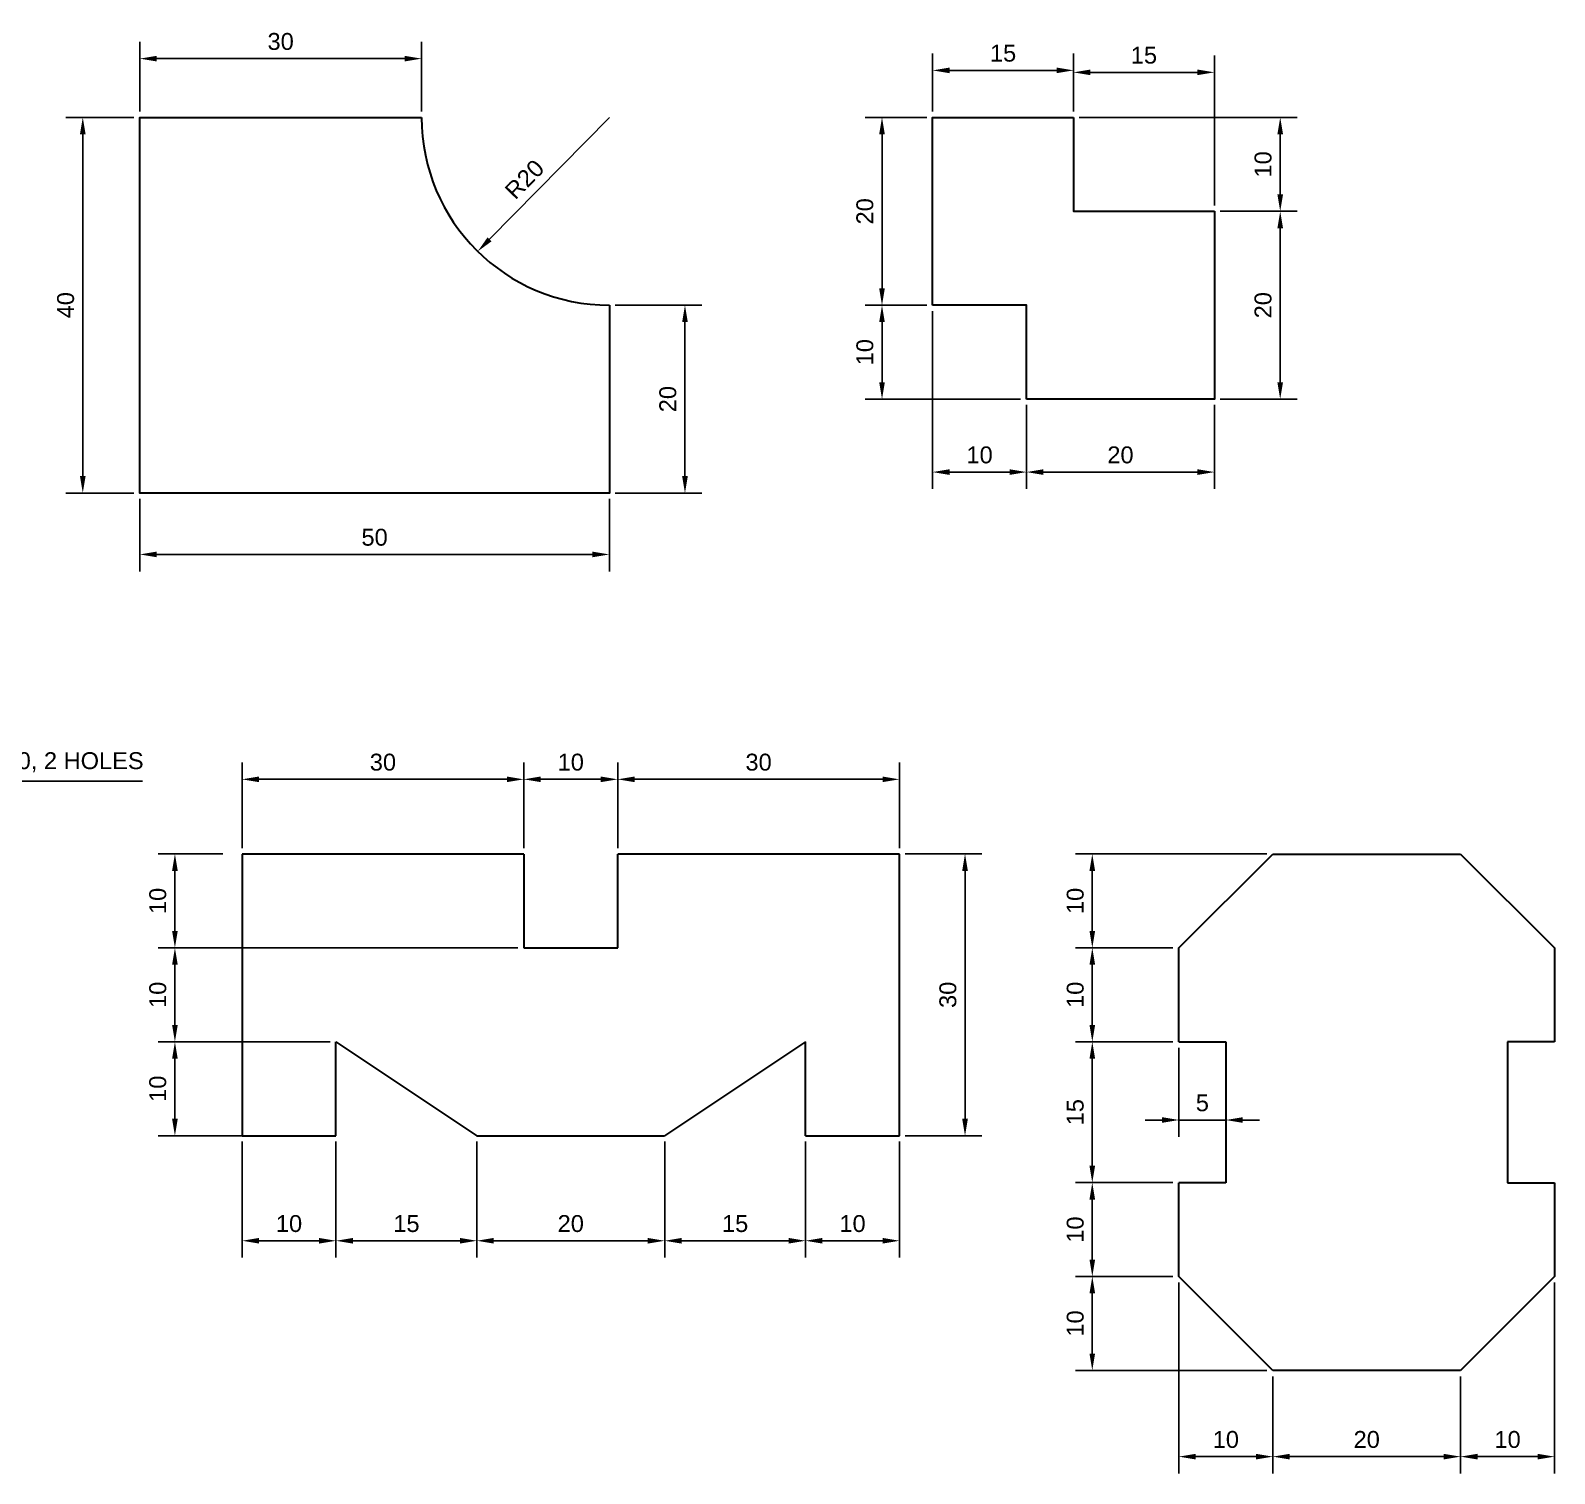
# Model space of a CAD drawing. Header units: millimetres. Extents: x -1380 to -1123, y 430 to 584.
# Drawn here: x -1285.4 to -1123.1, y 430.2 to 583.8 of the extents above; entities that cross this region are included whole.
import ezdxf

# ---------------------------------------------------------------- set-up
doc = ezdxf.new("R2010")
doc.units = ezdxf.units.MM
doc.header["$MEASUREMENT"] = 0
doc.styles.get("Standard").update_dxf_attribs({"font": 'arial.ttf'})
doc.dimstyles.get("Standard").update_dxf_attribs({"dimscale": 10, "dimtxt": 0.18, "dimasz": 0.18, "dimexe": 0.18, "dimexo": 0.0625, "dimgap": 0.09, "dimtad": 1, "dimtoh": 1, "dimdec": 4, "dimdsep": 46, "dimtxsty": 'Standard', "dimcen": 0.09, "dimadec": 0, "dimazin": 0, "dimtfac": 1, "dimtdec": 4, "dimtmove": 0, "dimatfit": 3, "dimfxl": 1, "dimtolj": 1, "dimtzin": 0, "dimarcsym": 0})

# ---------------------------------------------------------------- blocks, each defined once
blk = doc.blocks.new('*D6')
at = {"color": 0, "lineweight": -2, "transparency": 16777216}
for p, q in [((-1273.76, 533.95), (-1273.76, 526.23)), ((-1223.76, 533.95), (-1223.76, 526.23)), ((-1225.56, 528.03), (-1271.96, 528.03))]:
    blk.add_line(p, q, dxfattribs=at)
at = {"color": 0, "transparency": 16777216}
for points in [[(-1271.96, 528.33), (-1271.96, 527.73), (-1273.76, 528.03)], [(-1225.56, 528.33), (-1225.56, 527.73), (-1223.76, 528.03)]]:
    blk.add_solid(points, dxfattribs=at)
at = {"layer": 'Defpoints', "color": 0, "transparency": 16777216}
for p in [(-1273.76, 534.57), (-1223.76, 534.57), (-1273.76, 528.03)]:
    blk.add_point(p, dxfattribs=at)
at = {"color": 0, "transparency": 16777216, "insert": (-1248.76, 529.85), "char_height": 1.8, "attachment_point": 5}
blk.add_mtext('\\A1;50', dxfattribs=at)
blk = doc.blocks.new('*D7')
at = {"color": 0, "lineweight": -2, "transparency": 16777216}
for p, q in [((-1274.38, 574.57), (-1281.63, 574.57)), ((-1279.83, 536.37), (-1279.83, 572.77)), ((-1274.38, 534.57), (-1281.63, 534.57))]:
    blk.add_line(p, q, dxfattribs=at)
at = {"color": 0, "transparency": 16777216}
for points in [[(-1280.13, 572.77), (-1279.53, 572.77), (-1279.83, 574.57)], [(-1280.13, 536.37), (-1279.53, 536.37), (-1279.83, 534.57)]]:
    blk.add_solid(points, dxfattribs=at)
at = {"layer": 'Defpoints', "color": 0, "transparency": 16777216}
for p in [(-1279.83, 574.57), (-1273.76, 574.57), (-1273.76, 534.57)]:
    blk.add_point(p, dxfattribs=at)
at = {"color": 0, "transparency": 16777216, "insert": (-1281.65, 554.57), "char_height": 1.8, "attachment_point": 5, "rotation": 90}
blk.add_mtext('\\A1;40', dxfattribs=at)
blk = doc.blocks.new('*D8')
at = {"color": 0, "lineweight": -2, "transparency": 16777216}
for p, q in [((-1273.76, 575.2), (-1273.76, 582.63)), ((-1243.76, 575.2), (-1243.76, 582.63)), ((-1271.96, 580.83), (-1245.56, 580.83))]:
    blk.add_line(p, q, dxfattribs=at)
at = {"color": 0, "transparency": 16777216}
for points in [[(-1271.96, 581.13), (-1271.96, 580.53), (-1273.76, 580.83)], [(-1245.56, 581.13), (-1245.56, 580.53), (-1243.76, 580.83)]]:
    blk.add_solid(points, dxfattribs=at)
at = {"layer": 'Defpoints', "color": 0, "transparency": 16777216}
for p in [(-1243.76, 580.83), (-1273.76, 574.57), (-1243.76, 574.57)]:
    blk.add_point(p, dxfattribs=at)
at = {"color": 0, "transparency": 16777216, "insert": (-1258.76, 582.65), "char_height": 1.8, "attachment_point": 5}
blk.add_mtext('\\A1;30', dxfattribs=at)
blk = doc.blocks.new('*D9')
at = {"color": 0, "lineweight": -2, "transparency": 16777216}
for p, q in [((-1223.13, 554.57), (-1213.91, 554.57)), ((-1215.71, 552.77), (-1215.71, 536.37)), ((-1223.13, 534.57), (-1213.91, 534.57))]:
    blk.add_line(p, q, dxfattribs=at)
at = {"color": 0, "transparency": 16777216}
for points in [[(-1216.01, 552.77), (-1215.41, 552.77), (-1215.71, 554.57)], [(-1216.01, 536.37), (-1215.41, 536.37), (-1215.71, 534.57)]]:
    blk.add_solid(points, dxfattribs=at)
at = {"layer": 'Defpoints', "color": 0, "transparency": 16777216}
for p in [(-1223.76, 554.57), (-1223.76, 534.57), (-1215.71, 534.57)]:
    blk.add_point(p, dxfattribs=at)
at = {"color": 0, "transparency": 16777216, "insert": (-1217.53, 544.57), "char_height": 1.8, "attachment_point": 5, "rotation": 90}
blk.add_mtext('\\A1;20', dxfattribs=at)
blk = doc.blocks.new('*D10')
at = {"color": 0, "lineweight": -2, "transparency": 16777216}
blk.add_line((-1223.76, 574.57), (-1236.51, 561.59), dxfattribs=at)
at = {"color": 0, "transparency": 16777216}
blk.add_solid([(-1236.73, 561.8), (-1236.3, 561.38), (-1237.78, 560.3)], dxfattribs=at)
at = {"layer": 'Defpoints', "color": 0, "transparency": 16777216}
for p in [(-1223.76, 574.57), (-1237.78, 560.3)]:
    blk.add_point(p, dxfattribs=at)
at = {"color": 0, "transparency": 16777216, "insert": (-1232.79, 567.97), "char_height": 1.8, "attachment_point": 5, "rotation": 45.504}
blk.add_mtext('\\A1;R20', dxfattribs=at)
blk = doc.blocks.new('*D12')
at = {"color": 0, "lineweight": -2, "transparency": 16777216}
for p, q in [((-1189.97, 574.57), (-1196.53, 574.57)), ((-1194.73, 572.77), (-1194.73, 556.37)), ((-1189.97, 554.57), (-1196.53, 554.57))]:
    blk.add_line(p, q, dxfattribs=at)
at = {"color": 0, "lineweight": 0, "transparency": 16777216}
for points in [[(-1195.03, 572.77), (-1194.43, 572.77), (-1194.73, 574.57)], [(-1195.03, 556.37), (-1194.43, 556.37), (-1194.73, 554.57)]]:
    blk.add_solid(points, dxfattribs=at)
at = {"layer": 'Defpoints', "color": 0, "lineweight": 0, "transparency": 16777216}
for p in [(-1189.34, 574.57), (-1194.73, 554.57), (-1189.34, 554.57)]:
    blk.add_point(p, dxfattribs=at)
at = {"color": 0, "lineweight": 0, "transparency": 16777216, "insert": (-1196.55, 564.57), "char_height": 1.8, "attachment_point": 5, "rotation": 90}
blk.add_mtext('\\A1;20', dxfattribs=at)
blk = doc.blocks.new('*D13')
at = {"color": 0, "lineweight": -2, "transparency": 16777216}
for p, q in [((-1189.97, 554.57), (-1196.53, 554.57)), ((-1194.73, 552.77), (-1194.73, 546.37)), ((-1179.97, 544.57), (-1196.53, 544.57))]:
    blk.add_line(p, q, dxfattribs=at)
at = {"color": 0, "lineweight": 0, "transparency": 16777216}
for points in [[(-1195.03, 552.77), (-1194.43, 552.77), (-1194.73, 554.57)], [(-1195.03, 546.37), (-1194.43, 546.37), (-1194.73, 544.57)]]:
    blk.add_solid(points, dxfattribs=at)
at = {"layer": 'Defpoints', "color": 0, "lineweight": 0, "transparency": 16777216}
for p in [(-1189.34, 554.57), (-1194.73, 544.57), (-1179.34, 544.57)]:
    blk.add_point(p, dxfattribs=at)
at = {"color": 0, "lineweight": 0, "transparency": 16777216, "insert": (-1196.55, 549.57), "char_height": 1.8, "attachment_point": 5, "rotation": 90}
blk.add_mtext('\\A1;10', dxfattribs=at)
blk = doc.blocks.new('*D14')
at = {"color": 0, "lineweight": -2, "transparency": 16777216}
for p, q in [((-1189.34, 575.2), (-1189.34, 581.38)), ((-1174.34, 575.2), (-1174.34, 581.38)), ((-1187.54, 579.58), (-1176.14, 579.58))]:
    blk.add_line(p, q, dxfattribs=at)
at = {"color": 0, "lineweight": 0, "transparency": 16777216}
for points in [[(-1187.54, 579.88), (-1187.54, 579.28), (-1189.34, 579.58)], [(-1176.14, 579.88), (-1176.14, 579.28), (-1174.34, 579.58)]]:
    blk.add_solid(points, dxfattribs=at)
at = {"layer": 'Defpoints', "color": 0, "lineweight": 0, "transparency": 16777216}
for p in [(-1174.34, 579.58), (-1189.34, 574.57), (-1174.34, 574.57)]:
    blk.add_point(p, dxfattribs=at)
at = {"color": 0, "lineweight": 0, "transparency": 16777216, "insert": (-1181.84, 581.4), "char_height": 1.8, "attachment_point": 5}
blk.add_mtext('\\A1;15', dxfattribs=at)
blk = doc.blocks.new('*D15')
at = {"color": 0, "lineweight": -2, "transparency": 16777216}
for p, q in [((-1174.34, 576.13), (-1174.34, 581.17)), ((-1159.34, 565.2), (-1159.34, 581.17)), ((-1172.54, 579.37), (-1161.14, 579.37))]:
    blk.add_line(p, q, dxfattribs=at)
at = {"color": 0, "lineweight": 0, "transparency": 16777216}
for points in [[(-1172.54, 579.67), (-1172.54, 579.07), (-1174.34, 579.37)], [(-1161.14, 579.67), (-1161.14, 579.07), (-1159.34, 579.37)]]:
    blk.add_solid(points, dxfattribs=at)
at = {"layer": 'Defpoints', "color": 0, "lineweight": 0, "transparency": 16777216}
for p in [(-1159.34, 579.37), (-1174.34, 575.5), (-1159.34, 564.57)]:
    blk.add_point(p, dxfattribs=at)
at = {"color": 0, "lineweight": 0, "transparency": 16777216, "insert": (-1166.84, 581.19), "char_height": 1.8, "attachment_point": 5}
blk.add_mtext('\\A1;15', dxfattribs=at)
blk = doc.blocks.new('*D16')
at = {"color": 0, "lineweight": -2, "transparency": 16777216}
for p, q in [((-1179.34, 543.95), (-1179.34, 535)), ((-1159.34, 543.95), (-1159.34, 535)), ((-1161.14, 536.8), (-1177.54, 536.8))]:
    blk.add_line(p, q, dxfattribs=at)
at = {"color": 0, "lineweight": 0, "transparency": 16777216}
for points in [[(-1177.54, 537.1), (-1177.54, 536.5), (-1179.34, 536.8)], [(-1161.14, 537.1), (-1161.14, 536.5), (-1159.34, 536.8)]]:
    blk.add_solid(points, dxfattribs=at)
at = {"layer": 'Defpoints', "color": 0, "lineweight": 0, "transparency": 16777216}
for p in [(-1179.34, 544.57), (-1159.34, 544.57), (-1179.34, 536.8)]:
    blk.add_point(p, dxfattribs=at)
at = {"color": 0, "lineweight": 0, "transparency": 16777216, "insert": (-1169.34, 538.62), "char_height": 1.8, "attachment_point": 5}
blk.add_mtext('\\A1;20', dxfattribs=at)
blk = doc.blocks.new('*D17')
at = {"color": 0, "lineweight": -2, "transparency": 16777216}
for p, q in [((-1158.72, 564.57), (-1150.53, 564.57)), ((-1152.33, 562.77), (-1152.33, 546.37)), ((-1158.72, 544.57), (-1150.53, 544.57))]:
    blk.add_line(p, q, dxfattribs=at)
at = {"color": 0, "lineweight": 0, "transparency": 16777216}
for points in [[(-1152.63, 562.77), (-1152.03, 562.77), (-1152.33, 564.57)], [(-1152.63, 546.37), (-1152.03, 546.37), (-1152.33, 544.57)]]:
    blk.add_solid(points, dxfattribs=at)
at = {"layer": 'Defpoints', "color": 0, "lineweight": 0, "transparency": 16777216}
for p in [(-1159.34, 564.57), (-1159.34, 544.57), (-1152.33, 544.57)]:
    blk.add_point(p, dxfattribs=at)
at = {"color": 0, "lineweight": 0, "transparency": 16777216, "insert": (-1154.15, 554.57), "char_height": 1.8, "attachment_point": 5, "rotation": 90}
blk.add_mtext('\\A1;20', dxfattribs=at)
blk = doc.blocks.new('*D18')
at = {"color": 0, "lineweight": -2, "transparency": 16777216}
for p, q in [((-1173.72, 574.57), (-1150.53, 574.57)), ((-1152.33, 572.77), (-1152.33, 566.37)), ((-1157.63, 564.57), (-1150.53, 564.57))]:
    blk.add_line(p, q, dxfattribs=at)
at = {"color": 0, "lineweight": 0, "transparency": 16777216}
for points in [[(-1152.63, 572.77), (-1152.03, 572.77), (-1152.33, 574.57)], [(-1152.63, 566.37), (-1152.03, 566.37), (-1152.33, 564.57)]]:
    blk.add_solid(points, dxfattribs=at)
at = {"layer": 'Defpoints', "color": 0, "lineweight": 0, "transparency": 16777216}
for p in [(-1174.34, 574.57), (-1158.26, 564.57), (-1152.33, 564.57)]:
    blk.add_point(p, dxfattribs=at)
at = {"color": 0, "lineweight": 0, "transparency": 16777216, "insert": (-1154.15, 569.57), "char_height": 1.8, "attachment_point": 5, "rotation": 90}
blk.add_mtext('\\A1;10', dxfattribs=at)
blk = doc.blocks.new('*D19')
at = {"color": 0, "lineweight": -2, "transparency": 16777216}
for p, q in [((-1189.34, 553.95), (-1189.34, 535)), ((-1179.34, 542.48), (-1179.34, 535)), ((-1187.54, 536.8), (-1181.14, 536.8))]:
    blk.add_line(p, q, dxfattribs=at)
at = {"color": 0, "lineweight": 0, "transparency": 16777216}
for points in [[(-1187.54, 537.1), (-1187.54, 536.5), (-1189.34, 536.8)], [(-1181.14, 537.1), (-1181.14, 536.5), (-1179.34, 536.8)]]:
    blk.add_solid(points, dxfattribs=at)
at = {"layer": 'Defpoints', "color": 0, "lineweight": 0, "transparency": 16777216}
for p in [(-1189.34, 554.57), (-1179.34, 543.11), (-1179.34, 536.8)]:
    blk.add_point(p, dxfattribs=at)
at = {"color": 0, "lineweight": 0, "transparency": 16777216, "insert": (-1184.34, 538.62), "char_height": 1.8, "attachment_point": 5}
blk.add_mtext('\\A1;10', dxfattribs=at)
blk = doc.blocks.new('*D35')
at = {"color": 0, "lineweight": -2, "transparency": 16777216}
for p, q in [((-1290.89, 503.89), (-1304.14, 491.31)), ((-1273.46, 503.89), (-1290.89, 503.89)), ((-1312.7, 483.19), (-1305.45, 490.08)), ((-1314.01, 481.95), (-1315.31, 480.71))]:
    blk.add_line(p, q, dxfattribs=at)
at = {"color": 0, "lineweight": 0, "transparency": 16777216}
for points in [[(-1304.35, 491.53), (-1303.94, 491.1), (-1305.45, 490.08)], [(-1314.21, 482.17), (-1313.8, 481.73), (-1312.7, 483.19)]]:
    blk.add_solid(points, dxfattribs=at)
at = {"layer": 'Defpoints', "color": 0, "lineweight": 0, "transparency": 16777216}
for p in [(-1305.45, 490.08), (-1312.7, 483.19)]:
    blk.add_point(p, dxfattribs=at)
at = {"color": 0, "lineweight": 0, "transparency": 16777216, "insert": (-1281.73, 505.9), "char_height": 1.8, "attachment_point": 5}
blk.add_mtext('\\A1;∅10, 2 HOLES', dxfattribs=at)
blk = doc.blocks.new('*D37')
at = {"color": 0, "lineweight": -2, "transparency": 16777216}
for p, q in [((-1262.87, 465.5), (-1262.87, 453.14)), ((-1252.87, 465.5), (-1252.87, 453.14)), ((-1261.07, 454.94), (-1254.67, 454.94))]:
    blk.add_line(p, q, dxfattribs=at)
at = {"color": 0, "lineweight": 0, "transparency": 16777216}
for points in [[(-1261.07, 455.24), (-1261.07, 454.64), (-1262.87, 454.94)], [(-1254.67, 455.24), (-1254.67, 454.64), (-1252.87, 454.94)]]:
    blk.add_solid(points, dxfattribs=at)
at = {"layer": 'Defpoints', "color": 0, "lineweight": 0, "transparency": 16777216}
for p in [(-1262.87, 466.13), (-1252.87, 466.13), (-1252.87, 454.94)]:
    blk.add_point(p, dxfattribs=at)
at = {"color": 0, "lineweight": 0, "transparency": 16777216, "insert": (-1257.87, 456.76), "char_height": 1.8, "attachment_point": 5}
blk.add_mtext('\\A1;10', dxfattribs=at)
blk = doc.blocks.new('*D38')
at = {"color": 0, "lineweight": -2, "transparency": 16777216}
for p, q in [((-1252.87, 465.5), (-1252.87, 453.14)), ((-1237.87, 465.5), (-1237.87, 453.14)), ((-1251.07, 454.94), (-1239.67, 454.94))]:
    blk.add_line(p, q, dxfattribs=at)
at = {"color": 0, "lineweight": 0, "transparency": 16777216}
for points in [[(-1251.07, 455.24), (-1251.07, 454.64), (-1252.87, 454.94)], [(-1239.67, 455.24), (-1239.67, 454.64), (-1237.87, 454.94)]]:
    blk.add_solid(points, dxfattribs=at)
at = {"layer": 'Defpoints', "color": 0, "lineweight": 0, "transparency": 16777216}
for p in [(-1252.87, 466.13), (-1237.87, 466.13), (-1237.87, 454.94)]:
    blk.add_point(p, dxfattribs=at)
at = {"color": 0, "lineweight": 0, "transparency": 16777216, "insert": (-1245.37, 456.76), "char_height": 1.8, "attachment_point": 5}
blk.add_mtext('\\A1;15', dxfattribs=at)
blk = doc.blocks.new('*D39')
at = {"color": 0, "lineweight": -2, "transparency": 16777216}
for p, q in [((-1237.87, 465.5), (-1237.87, 453.14)), ((-1217.87, 465.5), (-1217.87, 453.14)), ((-1236.07, 454.94), (-1219.67, 454.94))]:
    blk.add_line(p, q, dxfattribs=at)
at = {"color": 0, "lineweight": 0, "transparency": 16777216}
for points in [[(-1236.07, 455.24), (-1236.07, 454.64), (-1237.87, 454.94)], [(-1219.67, 455.24), (-1219.67, 454.64), (-1217.87, 454.94)]]:
    blk.add_solid(points, dxfattribs=at)
at = {"layer": 'Defpoints', "color": 0, "lineweight": 0, "transparency": 16777216}
for p in [(-1237.87, 466.13), (-1217.87, 466.13), (-1217.87, 454.94)]:
    blk.add_point(p, dxfattribs=at)
at = {"color": 0, "lineweight": 0, "transparency": 16777216, "insert": (-1227.87, 456.76), "char_height": 1.8, "attachment_point": 5}
blk.add_mtext('\\A1;20', dxfattribs=at)
blk = doc.blocks.new('*D40')
at = {"color": 0, "lineweight": -2, "transparency": 16777216}
for p, q in [((-1217.87, 465.5), (-1217.87, 453.14)), ((-1202.87, 465.5), (-1202.87, 453.14)), ((-1216.07, 454.94), (-1204.67, 454.94))]:
    blk.add_line(p, q, dxfattribs=at)
at = {"color": 0, "lineweight": 0, "transparency": 16777216}
for points in [[(-1216.07, 455.24), (-1216.07, 454.64), (-1217.87, 454.94)], [(-1204.67, 455.24), (-1204.67, 454.64), (-1202.87, 454.94)]]:
    blk.add_solid(points, dxfattribs=at)
at = {"layer": 'Defpoints', "color": 0, "lineweight": 0, "transparency": 16777216}
for p in [(-1217.87, 466.13), (-1202.87, 466.13), (-1202.87, 454.94)]:
    blk.add_point(p, dxfattribs=at)
at = {"color": 0, "lineweight": 0, "transparency": 16777216, "insert": (-1210.37, 456.76), "char_height": 1.8, "attachment_point": 5}
blk.add_mtext('\\A1;15', dxfattribs=at)
blk = doc.blocks.new('*D41')
at = {"color": 0, "lineweight": -2, "transparency": 16777216}
for p, q in [((-1202.87, 465.5), (-1202.87, 453.14)), ((-1192.87, 465.5), (-1192.87, 453.14)), ((-1201.07, 454.94), (-1194.67, 454.94))]:
    blk.add_line(p, q, dxfattribs=at)
at = {"color": 0, "lineweight": 0, "transparency": 16777216}
for points in [[(-1201.07, 455.24), (-1201.07, 454.64), (-1202.87, 454.94)], [(-1194.67, 455.24), (-1194.67, 454.64), (-1192.87, 454.94)]]:
    blk.add_solid(points, dxfattribs=at)
at = {"layer": 'Defpoints', "color": 0, "lineweight": 0, "transparency": 16777216}
for p in [(-1202.87, 466.13), (-1192.87, 466.13), (-1192.87, 454.94)]:
    blk.add_point(p, dxfattribs=at)
at = {"color": 0, "lineweight": 0, "transparency": 16777216, "insert": (-1197.87, 456.76), "char_height": 1.8, "attachment_point": 5}
blk.add_mtext('\\A1;10', dxfattribs=at)
blk = doc.blocks.new('*D42')
at = {"color": 0, "lineweight": -2, "transparency": 16777216}
for p, q in [((-1262.87, 496.75), (-1262.87, 505.88)), ((-1232.87, 496.75), (-1232.87, 505.88)), ((-1261.07, 504.08), (-1234.67, 504.08))]:
    blk.add_line(p, q, dxfattribs=at)
at = {"color": 0, "lineweight": 0, "transparency": 16777216}
for points in [[(-1261.07, 504.38), (-1261.07, 503.78), (-1262.87, 504.08)], [(-1234.67, 504.38), (-1234.67, 503.78), (-1232.87, 504.08)]]:
    blk.add_solid(points, dxfattribs=at)
at = {"layer": 'Defpoints', "color": 0, "lineweight": 0, "transparency": 16777216}
for p in [(-1232.87, 504.08), (-1262.87, 496.13), (-1232.87, 496.13)]:
    blk.add_point(p, dxfattribs=at)
at = {"color": 0, "lineweight": 0, "transparency": 16777216, "insert": (-1247.87, 505.9), "char_height": 1.8, "attachment_point": 5}
blk.add_mtext('\\A1;30', dxfattribs=at)
blk = doc.blocks.new('*D43')
at = {"color": 0, "lineweight": -2, "transparency": 16777216}
for p, q in [((-1232.87, 496.75), (-1232.87, 505.88)), ((-1222.87, 496.75), (-1222.87, 505.88)), ((-1231.07, 504.08), (-1224.67, 504.08))]:
    blk.add_line(p, q, dxfattribs=at)
at = {"color": 0, "lineweight": 0, "transparency": 16777216}
for points in [[(-1231.07, 504.38), (-1231.07, 503.78), (-1232.87, 504.08)], [(-1224.67, 504.38), (-1224.67, 503.78), (-1222.87, 504.08)]]:
    blk.add_solid(points, dxfattribs=at)
at = {"layer": 'Defpoints', "color": 0, "lineweight": 0, "transparency": 16777216}
for p in [(-1222.87, 504.08), (-1232.87, 496.13), (-1222.87, 496.13)]:
    blk.add_point(p, dxfattribs=at)
at = {"color": 0, "lineweight": 0, "transparency": 16777216, "insert": (-1227.87, 505.9), "char_height": 1.8, "attachment_point": 5}
blk.add_mtext('\\A1;10', dxfattribs=at)
blk = doc.blocks.new('*D44')
at = {"color": 0, "lineweight": -2, "transparency": 16777216}
for p, q in [((-1222.87, 496.75), (-1222.87, 505.88)), ((-1192.87, 496.75), (-1192.87, 505.88)), ((-1221.07, 504.08), (-1194.67, 504.08))]:
    blk.add_line(p, q, dxfattribs=at)
at = {"color": 0, "lineweight": 0, "transparency": 16777216}
for points in [[(-1221.07, 504.38), (-1221.07, 503.78), (-1222.87, 504.08)], [(-1194.67, 504.38), (-1194.67, 503.78), (-1192.87, 504.08)]]:
    blk.add_solid(points, dxfattribs=at)
at = {"layer": 'Defpoints', "color": 0, "lineweight": 0, "transparency": 16777216}
for p in [(-1192.87, 504.08), (-1222.87, 496.13), (-1192.87, 496.13)]:
    blk.add_point(p, dxfattribs=at)
at = {"color": 0, "lineweight": 0, "transparency": 16777216, "insert": (-1207.87, 505.9), "char_height": 1.8, "attachment_point": 5}
blk.add_mtext('\\A1;30', dxfattribs=at)
blk = doc.blocks.new('*D45')
at = {"color": 0, "lineweight": -2, "transparency": 16777216}
for p, q in [((-1192.25, 496.13), (-1184.09, 496.13)), ((-1185.89, 467.93), (-1185.89, 494.33)), ((-1192.25, 466.13), (-1184.09, 466.13))]:
    blk.add_line(p, q, dxfattribs=at)
at = {"color": 0, "lineweight": 0, "transparency": 16777216}
for points in [[(-1186.19, 494.33), (-1185.59, 494.33), (-1185.89, 496.13)], [(-1186.19, 467.93), (-1185.59, 467.93), (-1185.89, 466.13)]]:
    blk.add_solid(points, dxfattribs=at)
at = {"layer": 'Defpoints', "color": 0, "lineweight": 0, "transparency": 16777216}
for p in [(-1192.87, 496.13), (-1185.89, 496.13), (-1192.87, 466.13)]:
    blk.add_point(p, dxfattribs=at)
at = {"color": 0, "lineweight": 0, "transparency": 16777216, "insert": (-1187.71, 481.13), "char_height": 1.8, "attachment_point": 5, "rotation": 90}
blk.add_mtext('\\A1;30', dxfattribs=at)
blk = doc.blocks.new('*D46')
at = {"color": 0, "lineweight": -2, "transparency": 16777216}
for p, q in [((-1264.9, 496.13), (-1271.82, 496.13)), ((-1270.02, 494.33), (-1270.02, 487.93)), ((-1233.5, 486.13), (-1271.82, 486.13))]:
    blk.add_line(p, q, dxfattribs=at)
at = {"color": 0, "lineweight": 0, "transparency": 16777216}
for points in [[(-1270.32, 494.33), (-1269.72, 494.33), (-1270.02, 496.13)], [(-1270.32, 487.93), (-1269.72, 487.93), (-1270.02, 486.13)]]:
    blk.add_solid(points, dxfattribs=at)
at = {"layer": 'Defpoints', "color": 0, "lineweight": 0, "transparency": 16777216}
for p in [(-1264.28, 496.13), (-1270.02, 486.13), (-1232.87, 486.13)]:
    blk.add_point(p, dxfattribs=at)
at = {"color": 0, "lineweight": 0, "transparency": 16777216, "insert": (-1271.84, 491.13), "char_height": 1.8, "attachment_point": 5, "rotation": 90}
blk.add_mtext('\\A1;10', dxfattribs=at)
blk = doc.blocks.new('*D47')
at = {"color": 0, "lineweight": -2, "transparency": 16777216}
for p, q in [((-1233.5, 486.13), (-1271.82, 486.13)), ((-1270.02, 484.33), (-1270.02, 477.93)), ((-1253.5, 476.13), (-1271.82, 476.13))]:
    blk.add_line(p, q, dxfattribs=at)
at = {"color": 0, "lineweight": 0, "transparency": 16777216}
for points in [[(-1270.32, 484.33), (-1269.72, 484.33), (-1270.02, 486.13)], [(-1270.32, 477.93), (-1269.72, 477.93), (-1270.02, 476.13)]]:
    blk.add_solid(points, dxfattribs=at)
at = {"layer": 'Defpoints', "color": 0, "lineweight": 0, "transparency": 16777216}
for p in [(-1232.87, 486.13), (-1270.02, 476.13), (-1252.87, 476.13)]:
    blk.add_point(p, dxfattribs=at)
at = {"color": 0, "lineweight": 0, "transparency": 16777216, "insert": (-1271.84, 481.13), "char_height": 1.8, "attachment_point": 5, "rotation": 90}
blk.add_mtext('\\A1;10', dxfattribs=at)
blk = doc.blocks.new('*D48')
at = {"color": 0, "lineweight": -2, "transparency": 16777216}
for p, q in [((-1253.5, 476.13), (-1271.82, 476.13)), ((-1270.02, 474.33), (-1270.02, 467.93)), ((-1253.5, 466.13), (-1271.82, 466.13))]:
    blk.add_line(p, q, dxfattribs=at)
at = {"color": 0, "lineweight": 0, "transparency": 16777216}
for points in [[(-1270.32, 474.33), (-1269.72, 474.33), (-1270.02, 476.13)], [(-1270.32, 467.93), (-1269.72, 467.93), (-1270.02, 466.13)]]:
    blk.add_solid(points, dxfattribs=at)
at = {"layer": 'Defpoints', "color": 0, "lineweight": 0, "transparency": 16777216}
for p in [(-1252.87, 476.13), (-1270.02, 466.13), (-1252.87, 466.13)]:
    blk.add_point(p, dxfattribs=at)
at = {"color": 0, "lineweight": 0, "transparency": 16777216, "insert": (-1271.84, 471.13), "char_height": 1.8, "attachment_point": 5, "rotation": 90}
blk.add_mtext('\\A1;10', dxfattribs=at)
blk = doc.blocks.new('*D49')
at = {"color": 0, "lineweight": -2, "transparency": 16777216}
for p, q in [((-1163.75, 451.13), (-1174.14, 451.13)), ((-1172.34, 442.93), (-1172.34, 449.33)), ((-1153.75, 441.13), (-1174.14, 441.13))]:
    blk.add_line(p, q, dxfattribs=at)
at = {"color": 0, "lineweight": 0, "transparency": 16777216}
for points in [[(-1172.64, 449.33), (-1172.04, 449.33), (-1172.34, 451.13)], [(-1172.64, 442.93), (-1172.04, 442.93), (-1172.34, 441.13)]]:
    blk.add_solid(points, dxfattribs=at)
at = {"layer": 'Defpoints', "color": 0, "lineweight": 0, "transparency": 16777216}
for p in [(-1172.34, 451.13), (-1163.12, 451.13), (-1153.12, 441.13)]:
    blk.add_point(p, dxfattribs=at)
at = {"color": 0, "lineweight": 0, "transparency": 16777216, "insert": (-1174.15, 446.13), "char_height": 1.8, "attachment_point": 5, "rotation": 90}
blk.add_mtext('\\A1;10', dxfattribs=at)
blk = doc.blocks.new('*D50')
at = {"color": 0, "lineweight": -2, "transparency": 16777216}
for p, q in [((-1163.75, 461.13), (-1174.14, 461.13)), ((-1172.34, 452.93), (-1172.34, 459.33)), ((-1163.75, 451.13), (-1174.14, 451.13))]:
    blk.add_line(p, q, dxfattribs=at)
at = {"color": 0, "lineweight": 0, "transparency": 16777216}
for points in [[(-1172.64, 459.33), (-1172.04, 459.33), (-1172.34, 461.13)], [(-1172.64, 452.93), (-1172.04, 452.93), (-1172.34, 451.13)]]:
    blk.add_solid(points, dxfattribs=at)
at = {"layer": 'Defpoints', "color": 0, "lineweight": 0, "transparency": 16777216}
for p in [(-1172.34, 461.13), (-1163.12, 461.13), (-1163.12, 451.13)]:
    blk.add_point(p, dxfattribs=at)
at = {"color": 0, "lineweight": 0, "transparency": 16777216, "insert": (-1174.15, 456.13), "char_height": 1.8, "attachment_point": 5, "rotation": 90}
blk.add_mtext('\\A1;10', dxfattribs=at)
blk = doc.blocks.new('*D51')
at = {"color": 0, "lineweight": -2, "transparency": 16777216}
for p, q in [((-1163.75, 476.13), (-1174.14, 476.13)), ((-1172.34, 462.93), (-1172.34, 474.33)), ((-1163.75, 461.13), (-1174.14, 461.13))]:
    blk.add_line(p, q, dxfattribs=at)
at = {"color": 0, "lineweight": 0, "transparency": 16777216}
for points in [[(-1172.64, 474.33), (-1172.04, 474.33), (-1172.34, 476.13)], [(-1172.64, 462.93), (-1172.04, 462.93), (-1172.34, 461.13)]]:
    blk.add_solid(points, dxfattribs=at)
at = {"layer": 'Defpoints', "color": 0, "lineweight": 0, "transparency": 16777216}
for p in [(-1172.34, 476.13), (-1163.12, 476.13), (-1163.12, 461.13)]:
    blk.add_point(p, dxfattribs=at)
at = {"color": 0, "lineweight": 0, "transparency": 16777216, "insert": (-1174.15, 468.63), "char_height": 1.8, "attachment_point": 5, "rotation": 90}
blk.add_mtext('\\A1;15', dxfattribs=at)
blk = doc.blocks.new('*D52')
at = {"color": 0, "lineweight": -2, "transparency": 16777216}
for p, q in [((-1163.75, 486.13), (-1174.14, 486.13)), ((-1172.34, 477.93), (-1172.34, 484.33)), ((-1163.75, 476.13), (-1174.14, 476.13))]:
    blk.add_line(p, q, dxfattribs=at)
at = {"color": 0, "lineweight": 0, "transparency": 16777216}
for points in [[(-1172.64, 484.33), (-1172.04, 484.33), (-1172.34, 486.13)], [(-1172.64, 477.93), (-1172.04, 477.93), (-1172.34, 476.13)]]:
    blk.add_solid(points, dxfattribs=at)
at = {"layer": 'Defpoints', "color": 0, "lineweight": 0, "transparency": 16777216}
for p in [(-1172.34, 486.13), (-1163.12, 486.13), (-1163.12, 476.13)]:
    blk.add_point(p, dxfattribs=at)
at = {"color": 0, "lineweight": 0, "transparency": 16777216, "insert": (-1174.15, 481.13), "char_height": 1.8, "attachment_point": 5, "rotation": 90}
blk.add_mtext('\\A1;10', dxfattribs=at)
blk = doc.blocks.new('*D53')
at = {"color": 0, "lineweight": -2, "transparency": 16777216}
for p, q in [((-1153.75, 496.13), (-1174.14, 496.13)), ((-1172.34, 487.93), (-1172.34, 494.33)), ((-1163.75, 486.13), (-1174.14, 486.13))]:
    blk.add_line(p, q, dxfattribs=at)
at = {"color": 0, "lineweight": 0, "transparency": 16777216}
for points in [[(-1172.64, 494.33), (-1172.04, 494.33), (-1172.34, 496.13)], [(-1172.64, 487.93), (-1172.04, 487.93), (-1172.34, 486.13)]]:
    blk.add_solid(points, dxfattribs=at)
at = {"layer": 'Defpoints', "color": 0, "lineweight": 0, "transparency": 16777216}
for p in [(-1172.34, 496.13), (-1153.12, 496.13), (-1163.12, 486.13)]:
    blk.add_point(p, dxfattribs=at)
at = {"color": 0, "lineweight": 0, "transparency": 16777216, "insert": (-1174.15, 491.13), "char_height": 1.8, "attachment_point": 5, "rotation": 90}
blk.add_mtext('\\A1;10', dxfattribs=at)
blk = doc.blocks.new('*D54')
at = {"color": 0, "lineweight": -2, "transparency": 16777216}
for p, q in [((-1163.12, 450.5), (-1163.12, 430.15)), ((-1153.12, 440.5), (-1153.12, 430.15)), ((-1161.32, 431.95), (-1154.92, 431.95))]:
    blk.add_line(p, q, dxfattribs=at)
at = {"color": 0, "lineweight": 0, "transparency": 16777216}
for points in [[(-1161.32, 432.25), (-1161.32, 431.65), (-1163.12, 431.95)], [(-1154.92, 432.25), (-1154.92, 431.65), (-1153.12, 431.95)]]:
    blk.add_solid(points, dxfattribs=at)
at = {"layer": 'Defpoints', "color": 0, "lineweight": 0, "transparency": 16777216}
for p in [(-1163.12, 451.13), (-1153.12, 441.13), (-1153.12, 431.95)]:
    blk.add_point(p, dxfattribs=at)
at = {"color": 0, "lineweight": 0, "transparency": 16777216, "insert": (-1158.12, 433.77), "char_height": 1.8, "attachment_point": 5}
blk.add_mtext('\\A1;10', dxfattribs=at)
blk = doc.blocks.new('*D55')
at = {"color": 0, "lineweight": -2, "transparency": 16777216}
for p, q in [((-1153.12, 440.5), (-1153.12, 430.15)), ((-1133.12, 440.5), (-1133.12, 430.15)), ((-1151.32, 431.95), (-1134.92, 431.95))]:
    blk.add_line(p, q, dxfattribs=at)
at = {"color": 0, "lineweight": 0, "transparency": 16777216}
for points in [[(-1151.32, 432.25), (-1151.32, 431.65), (-1153.12, 431.95)], [(-1134.92, 432.25), (-1134.92, 431.65), (-1133.12, 431.95)]]:
    blk.add_solid(points, dxfattribs=at)
at = {"layer": 'Defpoints', "color": 0, "lineweight": 0, "transparency": 16777216}
for p in [(-1153.12, 441.13), (-1133.12, 441.13), (-1133.12, 431.95)]:
    blk.add_point(p, dxfattribs=at)
at = {"color": 0, "lineweight": 0, "transparency": 16777216, "insert": (-1143.12, 433.77), "char_height": 1.8, "attachment_point": 5}
blk.add_mtext('\\A1;20', dxfattribs=at)
blk = doc.blocks.new('*D56')
at = {"color": 0, "lineweight": -2, "transparency": 16777216}
for p, q in [((-1123.12, 450.5), (-1123.12, 430.15)), ((-1133.12, 440.5), (-1133.12, 430.15)), ((-1131.32, 431.95), (-1124.92, 431.95))]:
    blk.add_line(p, q, dxfattribs=at)
at = {"color": 0, "lineweight": 0, "transparency": 16777216}
for points in [[(-1131.32, 432.25), (-1131.32, 431.65), (-1133.12, 431.95)], [(-1124.92, 432.25), (-1124.92, 431.65), (-1123.12, 431.95)]]:
    blk.add_solid(points, dxfattribs=at)
at = {"layer": 'Defpoints', "color": 0, "lineweight": 0, "transparency": 16777216}
for p in [(-1123.12, 451.13), (-1133.12, 441.13), (-1123.12, 431.95)]:
    blk.add_point(p, dxfattribs=at)
at = {"color": 0, "lineweight": 0, "transparency": 16777216, "insert": (-1128.12, 433.77), "char_height": 1.8, "attachment_point": 5}
blk.add_mtext('\\A1;10', dxfattribs=at)
blk = doc.blocks.new('*D57')
at = {"color": 0, "lineweight": -2, "transparency": 16777216}
for p, q in [((-1163.12, 475.5), (-1163.12, 466)), ((-1158.12, 468.43), (-1158.12, 469.6)), ((-1164.92, 467.8), (-1166.72, 467.8)), ((-1158.12, 467.8), (-1163.12, 467.8)), ((-1156.32, 467.8), (-1154.52, 467.8))]:
    blk.add_line(p, q, dxfattribs=at)
at = {"color": 0, "lineweight": 0, "transparency": 16777216}
for points in [[(-1164.92, 468.1), (-1164.92, 467.5), (-1163.12, 467.8)], [(-1156.32, 468.1), (-1156.32, 467.5), (-1158.12, 467.8)]]:
    blk.add_solid(points, dxfattribs=at)
at = {"layer": 'Defpoints', "color": 0, "lineweight": 0, "transparency": 16777216}
for p in [(-1163.12, 476.13), (-1163.12, 467.8), (-1158.12, 467.8)]:
    blk.add_point(p, dxfattribs=at)
at = {"color": 0, "lineweight": 0, "transparency": 16777216, "insert": (-1160.62, 469.62), "char_height": 1.8, "attachment_point": 5}
blk.add_mtext('\\A1;5', dxfattribs=at)

msp = doc.modelspace()

# ---------------------------------------------------------------- linework, layer by layer
at = {"color": 7, "lineweight": 30}
for p, q in [((-1232.87302, 496.12576), (-1262.87302, 496.12576)), ((-1262.87302, 496.12576), (-1262.87302, 466.12576)), ((-1232.87302, 496.12576), (-1232.87302, 486.12576)), ((-1192.87302, 496.12576), (-1222.87302, 496.12576)), ((-1222.87302, 486.12576), (-1222.87302, 496.12576)), ((-1192.87302, 466.12576), (-1192.87302, 496.12576)), ((-1163.12237, 486.12576), (-1153.12237, 496.12576)), ((-1153.12237, 496.12576), (-1133.12237, 496.12576)), ((-1133.12237, 496.12576), (-1123.12237, 486.12576)), ((-1232.87302, 486.12576), (-1222.87302, 486.12576)), ((-1163.12237, 476.12576), (-1163.12237, 486.12576)), ((-1123.12237, 486.12576), (-1123.12237, 476.12576)), ((-1252.87302, 466.12576), (-1252.87302, 476.12576)), ((-1252.87302, 476.12576), (-1237.87302, 466.12576)), ((-1202.87302, 476.12576), (-1217.87302, 466.12576)), ((-1202.87302, 466.12576), (-1202.87302, 476.12576)), ((-1163.12237, 476.12576), (-1158.12237, 476.12576)), ((-1158.12237, 476.12576), (-1158.12237, 461.12576)), ((-1123.12237, 476.12576), (-1128.12237, 476.12576)), ((-1128.12237, 476.12576), (-1128.12237, 461.12576)), ((-1262.87302, 466.12576), (-1252.87302, 466.12576)), ((-1237.87302, 466.12576), (-1217.87302, 466.12576)), ((-1202.87302, 466.12576), (-1192.87302, 466.12576)), ((-1163.12237, 451.12576), (-1163.12237, 461.12576)), ((-1158.12237, 461.12576), (-1163.12237, 461.12576)), ((-1128.12237, 461.12576), (-1123.12237, 461.12576)), ((-1123.12237, 461.12576), (-1123.12237, 451.12576)), ((-1153.12237, 441.12576), (-1163.12237, 451.12576)), ((-1123.12237, 451.12576), (-1133.12237, 441.12576)), ((-1133.12237, 441.12576), (-1153.12237, 441.12576))]:
    msp.add_line(p, q, dxfattribs=at)
at = {"lineweight": 30}
for points in [[(-1223.75784, 554.57056), (-1223.75784, 534.57056), (-1273.75784, 534.57056), (-1273.75784, 574.57056), (-1243.75784, 574.57056)], [(-1189.34069, 554.57056), (-1189.34069, 574.57056), (-1174.34069, 574.57056)], [(-1174.34069, 574.57056), (-1174.34069, 564.57056), (-1159.34069, 564.57056)], [(-1159.34069, 564.57056), (-1159.34069, 544.57056), (-1179.34069, 544.57056)], [(-1179.34069, 544.57056), (-1179.34069, 554.57056), (-1189.34069, 554.57056)]]:
    msp.add_lwpolyline(points, dxfattribs=at)
msp.add_arc((-1223.75784, 574.57056), 20, 180, 270, dxfattribs=at)

# ---------------------------------------------------------------- dimensions: what is measured, and where the dimension line sits
at = {"color": 4}
for base, p1, p2, picture, middle in [((-1243.75784, 580.82855), (-1273.75784, 574.57056), (-1243.75784, 574.57056), '*D8', (-1258.75784, 582.6482)), ((-1273.75784, 528.03069), (-1223.75784, 534.57056), (-1273.75784, 534.57056), '*D6', (-1248.75784, 529.84973))]:
    dim = msp.add_linear_dim(base=base, p1=p1, p2=p2, dimstyle='Standard', dxfattribs=at)
    dim.commit()
    dim.dimension.update_dxf_attribs({"geometry": picture, "text_midpoint": middle})
at = {"color": 4, "lineweight": 0}
for base, p1, p2, picture, middle in [((-1174.34069, 579.58104), (-1189.34069, 574.57056), (-1174.34069, 574.57056), '*D14', (-1181.84069, 581.40008)), ((-1159.34069, 579.37083), (-1174.34069, 575.50494), (-1159.34069, 564.57056), '*D15', (-1166.84069, 581.18987)), ((-1179.34069, 536.80335), (-1189.34069, 554.57056), (-1179.34069, 543.10588), '*D19', (-1184.34069, 538.62238)), ((-1179.34069, 536.80335), (-1159.34069, 544.57056), (-1179.34069, 544.57056), '*D16', (-1169.34069, 538.62238)), ((-1232.87302, 504.0826), (-1262.87302, 496.12576), (-1232.87302, 496.12576), '*D42', (-1247.87302, 505.90225)), ((-1222.87302, 504.0826), (-1232.87302, 496.12576), (-1222.87302, 496.12576), '*D43', (-1227.87302, 505.90163)), ((-1192.87302, 504.0826), (-1222.87302, 496.12576), (-1192.87302, 496.12576), '*D44', (-1207.87302, 505.90225)), ((-1163.12237, 467.80366), (-1158.12237, 467.80366), (-1163.12237, 476.12576), '*D57', (-1160.62237, 469.61901)), ((-1252.87302, 454.94228), (-1262.87302, 466.12576), (-1252.87302, 466.12576), '*D37', (-1257.87302, 456.76131)), ((-1237.87302, 454.94228), (-1252.87302, 466.12576), (-1237.87302, 466.12576), '*D38', (-1245.37302, 456.76131)), ((-1217.87302, 454.94228), (-1237.87302, 466.12576), (-1217.87302, 466.12576), '*D39', (-1227.87302, 456.76131)), ((-1202.87302, 454.94228), (-1217.87302, 466.12576), (-1202.87302, 466.12576), '*D40', (-1210.37302, 456.76131)), ((-1192.87302, 454.94228), (-1202.87302, 466.12576), (-1192.87302, 466.12576), '*D41', (-1197.87302, 456.76131)), ((-1153.12237, 431.95165), (-1163.12237, 451.12576), (-1153.12237, 441.12576), '*D54', (-1158.12237, 433.77069)), ((-1123.12237, 431.95165), (-1133.12237, 441.12576), (-1123.12237, 451.12576), '*D56', (-1128.12237, 433.77069)), ((-1133.12237, 431.95165), (-1153.12237, 441.12576), (-1133.12237, 441.12576), '*D55', (-1143.12237, 433.77069))]:
    dim = msp.add_linear_dim(base=base, p1=p1, p2=p2, dimstyle='Standard', dxfattribs=at)
    dim.commit()
    dim.dimension.update_dxf_attribs({"geometry": picture, "text_midpoint": middle})
at = {"color": 4}
for base, p1, p2, picture, middle in [((-1279.8329, 574.57056), (-1273.75784, 534.57056), (-1273.75784, 574.57056), '*D7', (-1281.65193, 554.57056)), ((-1215.71332, 534.57056), (-1223.75784, 554.57056), (-1223.75784, 534.57056), '*D9', (-1217.53235, 544.57056))]:
    dim = msp.add_linear_dim(base=base, p1=p1, p2=p2, angle=90, dimstyle='Standard', dxfattribs=at)
    dim.commit()
    dim.dimension.update_dxf_attribs({"geometry": picture, "text_midpoint": middle})
dim = msp.add_radius_dim(center=(-1223.75784, 574.57056), mpoint=(-1237.77502, 560.30457), dimstyle='Standard', override={"dimtad": 3, "dimtmove": 2}, dxfattribs=at)
dim.commit()
dim.dimension.update_dxf_attribs({"geometry": '*D10', "text_midpoint": (-1232.7941, 567.96933), "dimtype": 164})
at = {"color": 4, "lineweight": 0}
for base, p1, p2, angle, picture, middle in [((-1194.7283, 554.57056), (-1189.34069, 574.57056), (-1189.34069, 554.57056), 90, '*D12', (-1196.54733, 564.57056)), ((-1152.33141, 564.57056), (-1174.34069, 574.57056), (-1158.25656, 564.57056), 90, '*D18', (-1154.15044, 569.57056)), ((-1152.33141, 544.57056), (-1159.34069, 564.57056), (-1159.34069, 544.57056), 90, '*D17', (-1154.15044, 554.57056)), ((-1270.01843, 486.12576), (-1264.27747, 496.12576), (-1232.87302, 486.12576), 90, '*D46', (-1271.83746, 491.12576)), ((-1185.89039, 496.12576), (-1192.87302, 466.12576), (-1192.87302, 496.12576), 90, '*D45', (-1187.71003, 481.12576)), ((-1172.33507, 496.12576), (-1163.12237, 486.12576), (-1153.12237, 496.12576), 270, '*D53', (-1174.1541, 491.12576)), ((-1172.33507, 486.12576), (-1163.12237, 476.12576), (-1163.12237, 486.12576), 270, '*D52', (-1174.1541, 481.12576)), ((-1172.33507, 476.12576), (-1163.12237, 461.12576), (-1163.12237, 476.12576), 270, '*D51', (-1174.1541, 468.62576)), ((-1172.33507, 461.12576), (-1163.12237, 451.12576), (-1163.12237, 461.12576), 270, '*D50', (-1174.1541, 456.12576)), ((-1172.33507, 451.12576), (-1153.12237, 441.12576), (-1163.12237, 451.12576), 270, '*D49', (-1174.1541, 446.12576))]:
    dim = msp.add_linear_dim(base=base, p1=p1, p2=p2, angle=angle, dimstyle='Standard', dxfattribs=at)
    dim.commit()
    dim.dimension.update_dxf_attribs({"geometry": picture, "text_midpoint": middle})
for base, p1, p2, picture, middle in [((-1194.7283, 544.57056), (-1189.34069, 554.57056), (-1179.34069, 544.57056), '*D13', (-1196.54733, 549.57056)), ((-1270.01843, 476.12576), (-1232.87302, 486.12576), (-1252.87302, 476.12576), '*D47', (-1271.83746, 481.12576)), ((-1270.01843, 466.12576), (-1252.87302, 476.12576), (-1252.87302, 466.12576), '*D48', (-1271.83746, 471.12576))]:
    dim = msp.add_linear_dim(base=base, p1=p1, p2=p2, angle=90, dimstyle='Standard', override={"dimtmove": 1}, dxfattribs=at)
    dim.commit()
    dim.dimension.update_dxf_attribs({"geometry": picture, "text_midpoint": middle})
at = {"color": 2, "lineweight": 0}
dim = msp.add_diameter_dim_2p(p1=(-1312.70026, 483.19062), p2=(-1305.44765, 490.07536), text='<>, 2 HOLES', dimstyle='Standard', dxfattribs=at)
dim.commit()
dim.dimension.update_dxf_attribs({"geometry": '*D35', "text_midpoint": (-1281.72546, 503.88996), "dimtype": 163})

doc.saveas('drawing.dxf')
